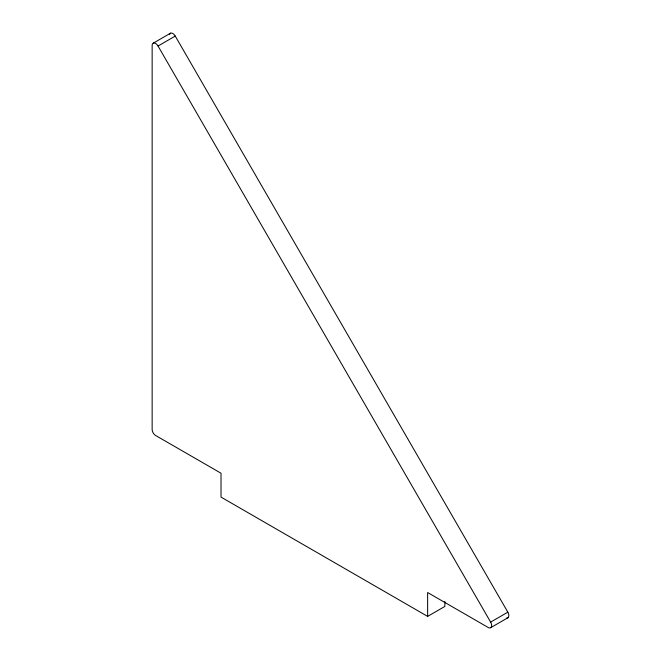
<?xml version="1.0" encoding="UTF-8"?>
<svg xmlns="http://www.w3.org/2000/svg" width="661" height="661" viewBox="0 0 661 661"><rect width="100%" height="100%" fill="white"/><g stroke="black" fill="none" stroke-linecap="round" stroke-linejoin="round"><path stroke-width="0.99" d="M153.311 43.13L170.53 33.19M444.853 601.477L444.853 606.443L427.634 616.383L221.022 497.097L221.022 473.235L155.591 435.467A4.867 2.809 60 0 1 152.146 429.501L152.146 45.435A4.867 2.809 60 0 1 154.277 42.99A4.867 2.809 60 0 1 158.029 46.022L175.248 36.082L507.846 612.169A4.867 2.809 60 0 1 506.714 618.01M427.634 616.383L427.634 592.529L488.198 627.487A4.867 2.809 60 0 0 491.379 626.876A4.867 2.809 60 0 0 490.636 622.108L507.846 612.169M490.776 627.636L507.995 617.696M158.029 46.022L490.636 622.108M169.472 34.579A4.867 2.809 60 0 1 171.893 33.124A4.867 2.809 60 0 1 175.248 36.082"/></g></svg>
